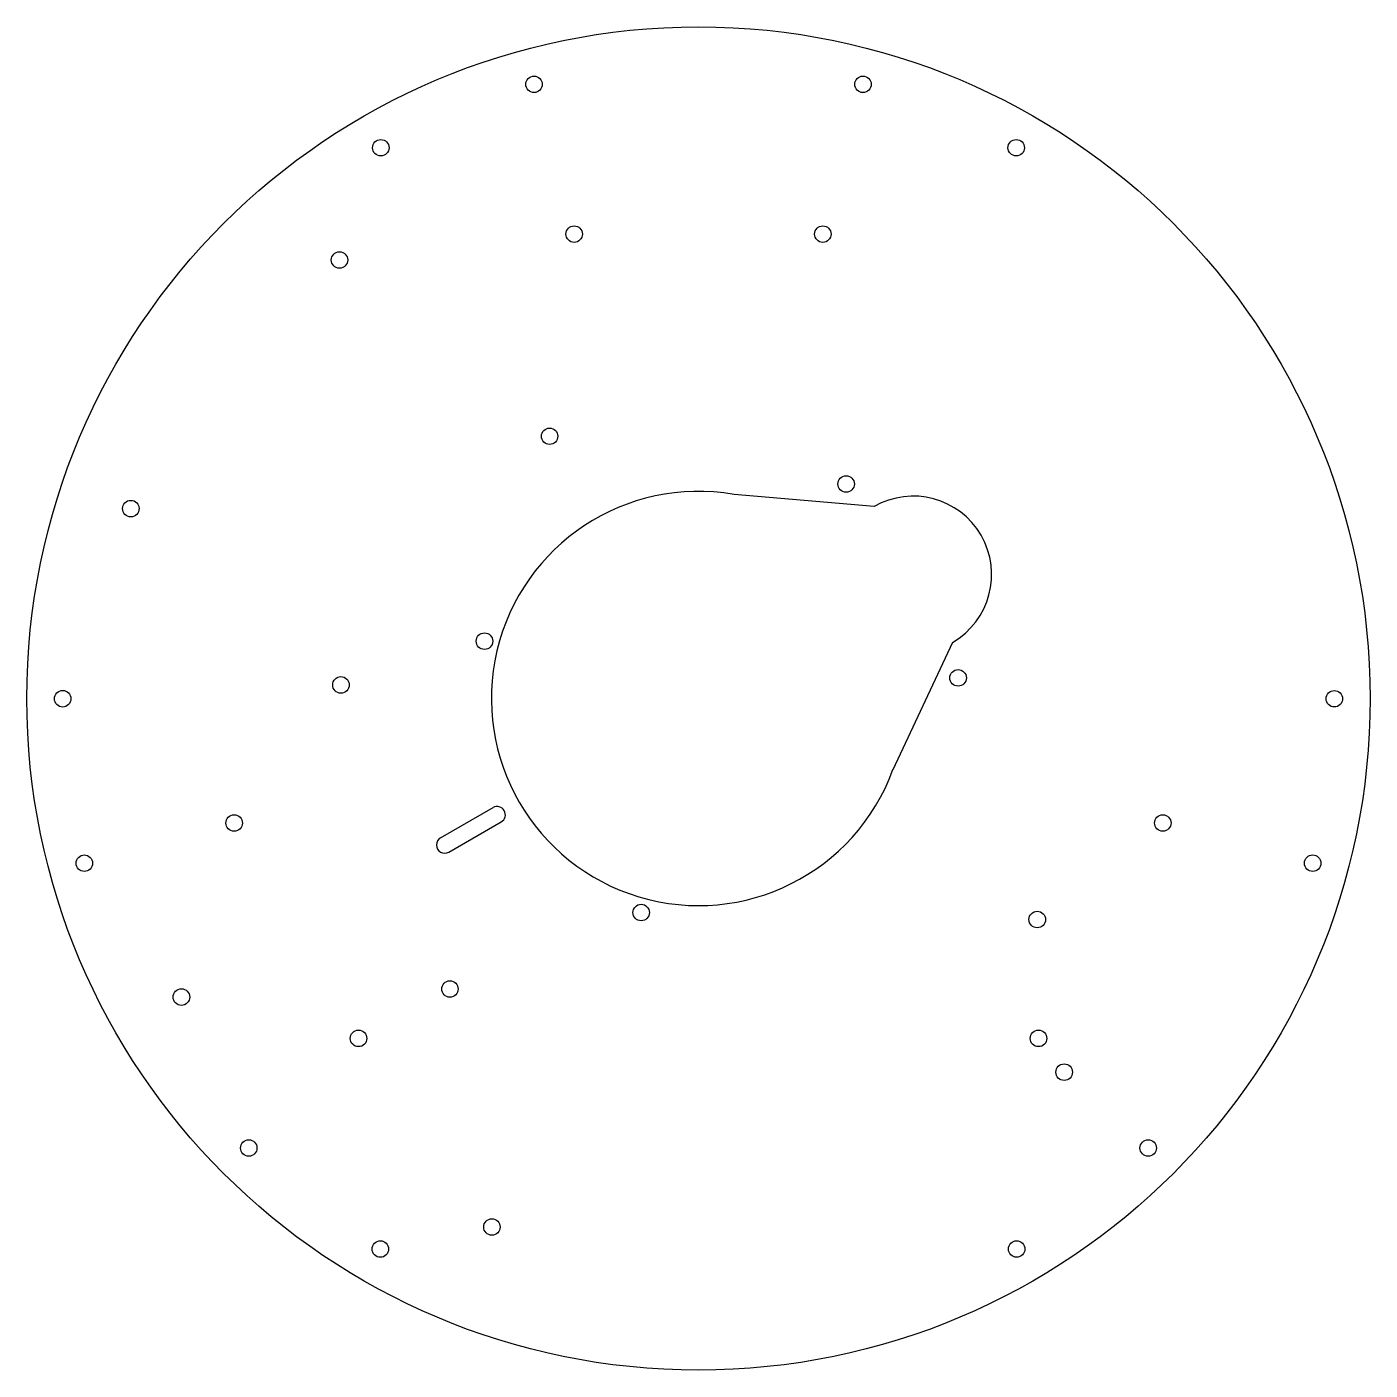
# Model space of a CAD drawing. Header units: millimetres. Extents: x -150 to 90, y -76 to 164.
import ezdxf

# ---------------------------------------------------------------- set-up
doc = ezdxf.new("R2010")
doc.units = ezdxf.units.MM

msp = doc.modelspace()

# ---------------------------------------------------------------- linework, layer by layer
at = {"color": 7, "linetype": 'Continuous', "lineweight": 25}
for p, q in [((1.68, 78.45), (-23.34, 80.62)), ((15.68, 54.2), (5.05, 31.45)), ((-75.77, 19.27), (-66.41, 24.67)), ((-74.29, 16.72), (-64.93, 22.12))]:
    msp.add_line(p, q, dxfattribs=at)
for centre, radius in [((-29.7, 44.17), 120), ((-59.08, 153.91), 1.47), ((-0.31, 153.91), 1.47), ((-86.46, 142.57), 1.47), ((27.07, 142.57), 1.47), ((-51.91, 127.14), 1.47), ((-7.48, 127.14), 1.47), ((-93.84, 122.52), 1.47), ((-56.3, 91.02), 1.47), ((-3.32, 82.49), 1.48), ((-131.12, 78.09), 1.48), ((-67.94, 54.41), 1.48), ((-93.58, 46.59), 1.48), ((16.68, 47.85), 1.48), ((-143.3, 44.12), 1.48), ((83.91, 44.12), 1.47), ((-112.66, 21.92), 1.48), ((53.26, 21.92), 1.47), ((-139.43, 14.74), 1.47), ((80.04, 14.74), 1.48), ((-39.94, 5.92), 1.47), ((30.83, 4.67), 1.48), ((-74.11, -7.74), 1.47), ((-122.09, -9.18), 1.48), ((-90.44, -16.56), 1.48), ((31.05, -16.56), 1.48), ((35.64, -22.6), 1.48), ((-110.05, -36.15), 1.47), ((50.65, -36.15), 1.47), ((-66.61, -50.27), 1.47), ((-86.54, -54.2), 1.48), ((27.15, -54.2), 1.47)]:
    msp.add_circle(centre, radius, dxfattribs=at)
for centre, radius, start, end in [((-29.7, 44.17), 37, 80.1029, 339.8971), ((8.68, 66.32), 14, 300, 120), ((-65.67, 23.39), 1.47, 300.0005, 120), ((-75.03, 17.99), 1.47, 120, 300)]:
    msp.add_arc(centre, radius, start, end, dxfattribs=at)

doc.saveas('drawing.dxf')
